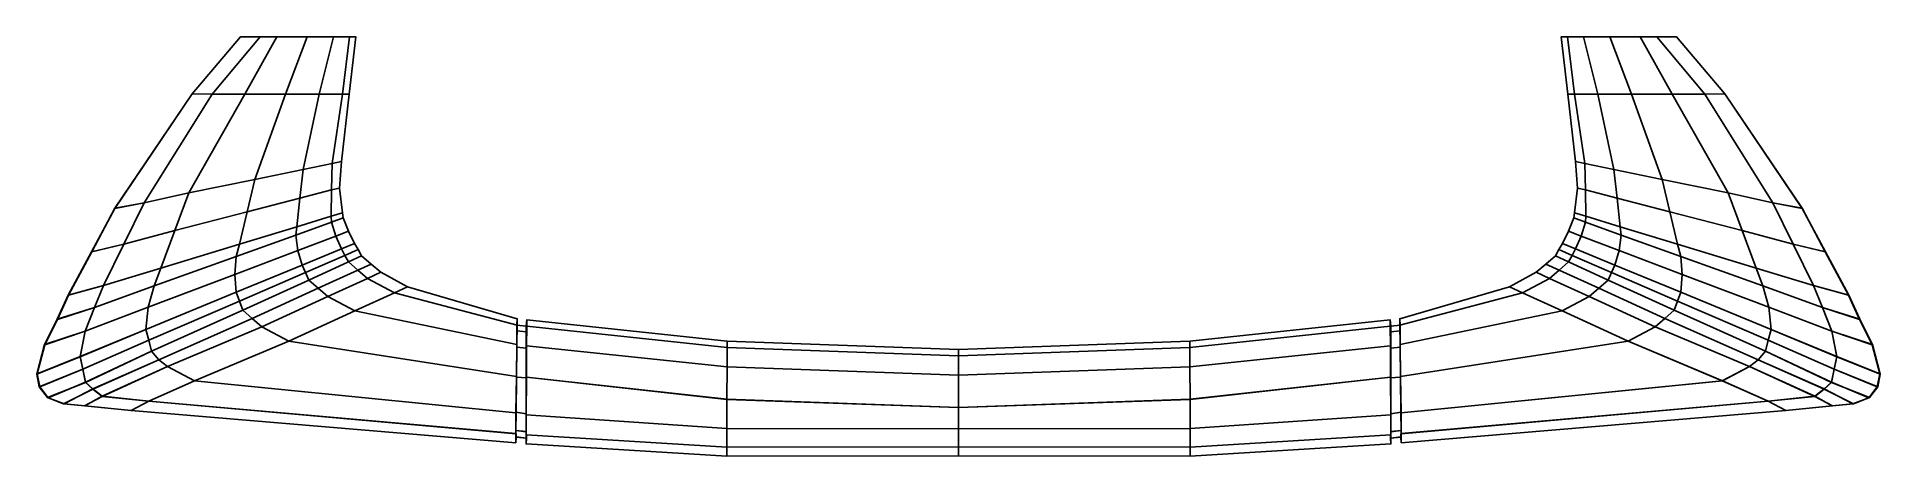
# Model space of a CAD drawing. Header units: millimetres. Extents: x -64 to 64, y -29 to 0.
import ezdxf

# ---------------------------------------------------------------- set-up
doc = ezdxf.new("R2010")
doc.units = ezdxf.units.MM
doc.header["$MEASUREMENT"] = 0
doc.layers.add('METAL', color=208, linetype='Continuous')

msp = doc.modelspace()

# ---------------------------------------------------------------- meshes
at = {"layer": 'METAL'}
mesh = msp.add_polyface(dxfattribs=at)
corners = [(-49.44, 0, -0.88), (-49.44, 0, 1.25), (-48.08, 0, 4.15), (-46.94, 0, 4.63), (-41.92, 0, 2.7), (-41.47, 0, 0.19), (-44.84, 0, -4.25), (-48.08, 0, -3.76), (-46.94, 0, -4.25), (-46.94, 0, -4.25), (-44.84, 0, -4.25), (-46.33, -3.95, -4.25), (-49.14, -3.95, -4.25), (-44.84, 0, 4.63), (-46.94, 0, 4.63), (-49.14, -3.95, 4.63), (-46.33, -3.95, 4.63), (-44, -3.95, -3.76), (-43.02, 0, -3.76), (-51.4, -3.95, -3.76), (-51.4, -3.95, 4.15), (-52.78, -3.92, -0.81), (-44, -3.95, 4.15), (-43.02, 0, 4.15), (-52.77, -3.93, 1.22), (-48.44, -9.83, -4.08), (-53.01, -10.76, -4.08), (-53.01, -10.76, 4.46), (-48.44, -9.83, 4.46), (-56.09, -11.44, -3.61), (-58.11, -11.81, -0.77), (-58.12, -11.83, 1.15), (-45.12, -9.15, 3.99), (-45.12, -9.15, -3.61), (-56.09, -11.44, 3.99), (-48.98, -12.06, -3.81), (-53.98, -13.35, -3.81), (-53.98, -13.35, 4.2), (-48.98, -12.06, 4.2), (-57.49, -14.29, -3.38), (-59.71, -14.82, -0.71), (-59.73, -14.83, 1.07), (-45.34, -11.12, 3.76), (-45.34, -11.12, -3.38), (-43.12, -8.74, -2.21), (-43.15, -10.55, -2.07), (-57.49, -14.29, 3.76), (-43.15, -10.55, 2.45), (-43.12, -8.74, 2.6), (-54.94, -15.95, -3.55), (-49.51, -14.29, -3.55), (-49.75, -15.15, -3.37), (-55.4, -17.18, -3.37), (-49.51, -14.29, 3.93), (-54.94, -15.95, 3.93), (-55.4, -17.18, 3.83), (-49.75, -15.15, 3.83), (-45.56, -13.09, 3.52), (-45.63, -13.67, 3.44), (-45.56, -13.09, -3.14), (-45.63, -13.67, -3.05), (-43.18, -12.37, -1.92), (-43.16, -12.78, -1.86), (-43.18, -12.37, 2.3), (-43.16, -12.78, 2.24), (-49.83, -16.38, -3.05), (-55.82, -18.65, -3.05), (-55.82, -18.65, 3.43), (-49.83, -16.38, 3.43), (-45.47, -14.73, 3.08), (-45.47, -14.73, -2.7), (-42.85, -13.74, -1.64), (-42.85, -13.74, 2.02), (-49.73, -17.61, 3), (-45.19, -15.74, 2.7), (-45.19, -15.74, -2.31), (-49.73, -17.61, -2.62), (-49.51, -18.24, 2.86), (-44.96, -16.26, 2.57), (-44.96, -16.26, -2.19), (-49.51, -18.24, -2.48), (-58.89, -17.15, -3.14), (-61.32, -17.82, -0.61), (-61.34, -17.81, 0.97), (-58.89, -17.15, 3.52)]
mesh.append_faces([[corners[k] for k in face] for face in [(0, 1, 2, 3), (3, 4, 5, 0), (0, 5, 6, 7), (8, 7, 6, 6), (9, 10, 11, 12), (13, 14, 15, 16), (17, 11, 10, 18), (7, 9, 12, 19), (20, 15, 14, 2), (0, 7, 19, 21), (16, 22, 23, 13), (24, 20, 2, 1), (0, 21, 24, 1), (12, 11, 25, 26), (16, 15, 27, 28), (19, 12, 26, 29), (24, 21, 30, 31), (22, 16, 28, 32), (21, 19, 29, 30), (11, 17, 33, 25), (15, 20, 34, 27), (20, 24, 31, 34), (26, 25, 35, 36), (27, 37, 38, 28), (29, 26, 36, 39), (31, 30, 40, 41), (28, 38, 42, 32), (30, 29, 39, 40), (25, 33, 43, 35), (33, 44, 45, 43), (34, 46, 37, 27), (31, 41, 46, 34), (32, 42, 47, 48), (49, 50, 51, 52), (53, 54, 55, 56), (57, 53, 56, 58), (50, 59, 60, 51), (59, 61, 62, 60), (63, 57, 58, 64), (52, 51, 65, 66), (56, 55, 67, 68), (58, 56, 68, 69), (51, 60, 70, 65), (60, 62, 71, 70), (64, 58, 69, 72), (69, 68, 73, 74), (65, 70, 75, 76), (74, 73, 77, 78), (75, 79, 80, 76), (50, 49, 36, 35), (37, 54, 53, 38), (49, 81, 39, 36), (82, 83, 41, 40), (38, 53, 57, 42), (81, 82, 40, 39), (59, 50, 35, 43), (61, 59, 43, 45), (46, 84, 54, 37), (41, 83, 84, 46), (42, 57, 63, 47)]])
mesh = msp.add_polyface(dxfattribs=at)
corners = [(-46.94, 0, 4.63), (-44.84, 0, 4.63), (-43.02, 0, 4.15), (-41.92, 0, 2.7), (-41.47, 0, 0.19), (-41.92, 0, -2.31), (-43.02, 0, -3.76), (-44.84, 0, -4.25), (-42.39, -3.95, 2.7), (-41.94, -3.95, 0.19), (-41.47, 0, 0.19), (-41.92, 0, 2.7), (-42.39, -3.95, -2.31), (-44, -3.95, -3.76), (-43.02, 0, -3.76), (-41.92, 0, -2.31), (-44, -3.95, 4.15), (-43.02, 0, 4.15), (-42.46, -8.6, 0.19), (-43.12, -8.74, -2.21), (-45.12, -9.15, -3.61), (-43.12, -8.74, 2.6), (-45.12, -9.15, 3.99), (-42.6, -10.43, 0.19), (-43.15, -10.55, -2.07), (-43.15, -10.55, 2.45), (-43.18, -12.37, -1.92), (-42.39, -12.13, 0.19), (-42.34, -12.48, 0.19), (-43.16, -12.78, -1.86), (-43.18, -12.37, 2.3), (-43.16, -12.78, 2.24), (-41.98, -13.41, 0.19), (-42.85, -13.74, -1.64), (-42.85, -13.74, 2.02), (-41.56, -14.24, 0.19), (-42.47, -14.62, -1.39), (-45.47, -14.73, -2.7), (-45.19, -15.74, -2.31), (-42.47, -14.62, 1.78), (-45.47, -14.73, 3.08), (-45.19, -15.74, 2.7), (-41.32, -14.67, 0.19), (-42.23, -15.07, -1.31), (-44.96, -16.26, -2.19), (-42.23, -15.07, 1.7), (-41.32, -14.67, 0.19), (-44.96, -16.26, 2.57), (-41.08, -15.1, 0.19), (-41.99, -15.52, -1.24), (-44.73, -16.77, -2.06), (-41.99, -15.52, 1.62), (-41.08, -15.1, 0.19), (-44.73, -16.77, 2.45), (-40.42, -15.67, 0.19), (-41.33, -16.09, -1.24), (-44.07, -17.34, -2.06), (-41.33, -16.09, 1.62), (-40.42, -15.67, 0.19), (-44.07, -17.34, 2.45), (-39.76, -16.24, 0.19), (-40.68, -16.66, -1.24), (-43.41, -17.91, -2.06), (-40.68, -16.66, 1.62), (-39.76, -16.24, 0.19), (-43.41, -17.91, 2.45), (-37.9, -17.23, 0.19), (-38.81, -17.65, -1.24), (-41.54, -18.9, -2.06), (-38.81, -17.65, 1.62), (-41.54, -18.9, 2.45), (-52.61, -23.73, -2.34), (-46.1, -20.99, -2.34), (-30.38, -23.43, -4.14), (-30.42, -25.94, -4.16), (-46.1, -20.99, 2.73), (-52.61, -23.73, 2.72), (-30.42, -25.94, 4.54), (-30.38, -23.43, 4.53), (-56.98, -25.78, -0.92), (-55.76, -25.12, -1.97), (-30.44, -27.37, -3.57), (-30.44, -28, -2.89), (-30.34, -19.89, -2.24), (-30.35, -21.22, -3.65), (-30.33, -19.44, 0.19), (-30.35, -21.22, 4.04), (-57, -25.78, 1.3), (-30.44, -28, 3.27), (-55.78, -25.13, 2.34), (-30.44, -27.36, 3.97), (-30.34, -19.89, 2.62), (-30.42, -25.94, 4.54), (-30.44, -27.36, 3.97), (-30.42, -27.14, 3.5), (-30.42, -25.88, 4), (-30.44, -28, 3.27), (-30.41, -27.59, 3.05), (-30.44, -28, -2.89), (-30.41, -27.6, -2.67), (-30.44, -27.37, -3.57), (-30.42, -27.15, -3.1), (-30.42, -25.94, -4.16), (-30.41, -25.88, -3.62)]
mesh.append_faces([[corners[k] for k in face] for face in [(0, 1, 2, 3), (4, 5, 6, 7), (8, 9, 10, 11), (12, 13, 14, 15), (9, 12, 15, 10), (16, 8, 11, 17), (12, 9, 18, 19), (13, 12, 19, 20), (9, 8, 21, 18), (8, 16, 22, 21), (18, 23, 24, 19), (21, 25, 23, 18), (26, 27, 28, 29), (27, 30, 31, 28), (29, 28, 32, 33), (28, 31, 34, 32), (33, 32, 35, 36), (37, 33, 36, 38), (32, 34, 39, 35), (34, 40, 41, 39), (35, 42, 43, 36), (36, 43, 44, 38), (35, 39, 45, 46), (39, 41, 47, 45), (42, 48, 49, 43), (43, 49, 50, 44), (51, 52, 46, 45), (53, 51, 45, 47), (48, 54, 55, 49), (49, 55, 56, 50), (52, 51, 57, 58), (51, 53, 59, 57), (54, 60, 61, 55), (55, 61, 62, 56), (63, 64, 58, 57), (65, 63, 57, 59), (27, 26, 24, 23), (25, 30, 27, 23), (61, 64, 66, 67), (62, 61, 67, 68), (64, 63, 69, 66), (63, 65, 70, 69), (71, 72, 73, 74), (75, 76, 77, 78), (79, 80, 81, 82), (68, 67, 83, 84), (80, 71, 74, 81), (67, 66, 85, 83), (70, 75, 78, 86), (87, 79, 82, 88), (72, 68, 84, 73), (76, 89, 90, 77), (89, 87, 88, 90), (66, 69, 91, 85), (69, 70, 86, 91), (92, 93, 94, 95), (93, 96, 97, 94), (96, 98, 99, 97), (98, 100, 101, 99), (100, 102, 103, 101)]])
mesh = msp.add_polyface(dxfattribs=at)
corners = [(43.29, 0, -3.76), (42.19, 0, -2.31), (41.74, 0, 0.19), (45.11, 0, -4.25), (43.29, 0, 4.15), (45.11, 0, 4.63), (47.21, 0, 4.63), (42.19, 0, 2.7), (42.66, -3.95, 2.7), (42.19, 0, 2.7), (41.74, 0, 0.19), (42.21, -3.95, 0.19), (42.66, -3.95, -2.31), (42.19, 0, -2.31), (43.29, 0, -3.76), (44.27, -3.95, -3.76), (44.27, -3.95, 4.15), (43.29, 0, 4.15), (43.39, -8.74, -2.21), (42.73, -8.6, 0.19), (45.39, -9.15, -3.61), (43.39, -8.74, 2.6), (45.39, -9.15, 3.99), (43.42, -10.55, -2.07), (42.87, -10.43, 0.19), (43.42, -10.55, 2.45), (43.45, -12.37, -1.92), (43.43, -12.78, -1.86), (42.61, -12.48, 0.19), (42.66, -12.13, 0.19), (43.43, -12.78, 2.24), (43.45, -12.37, 2.3), (43.12, -13.74, -1.64), (42.25, -13.41, 0.19), (43.12, -13.74, 2.02), (42.74, -14.62, -1.39), (41.83, -14.24, 0.19), (45.74, -14.73, -2.7), (45.46, -15.74, -2.31), (42.74, -14.62, 1.78), (45.46, -15.74, 2.7), (45.74, -14.73, 3.08), (42.5, -15.07, -1.31), (41.59, -14.67, 0.19), (45.23, -16.26, -2.19), (41.59, -14.67, 0.19), (42.5, -15.07, 1.7), (45.23, -16.26, 2.57), (42.26, -15.52, -1.24), (41.35, -15.1, 0.19), (45, -16.77, -2.06), (42.26, -15.52, 1.62), (41.35, -15.1, 0.19), (45, -16.77, 2.45), (41.6, -16.09, -1.24), (40.69, -15.67, 0.19), (44.34, -17.34, -2.06), (40.69, -15.67, 0.19), (41.6, -16.09, 1.62), (44.34, -17.34, 2.45), (40.95, -16.66, -1.24), (40.03, -16.24, 0.19), (43.68, -17.91, -2.06), (40.95, -16.66, 1.62), (43.68, -17.91, 2.45), (39.08, -17.65, -1.24), (38.17, -17.23, 0.19), (41.81, -18.9, -2.06), (39.08, -17.65, 1.62), (41.81, -18.9, 2.45), (52.87, -23.73, -2.34), (30.69, -25.94, -4.16), (30.65, -23.43, -4.14), (46.37, -20.99, -2.34), (46.37, -20.99, 2.73), (30.65, -23.43, 4.53), (30.69, -25.94, 4.54), (52.88, -23.73, 2.72), (57.25, -25.78, -0.9), (30.71, -28, -2.89), (30.71, -27.37, -3.57), (56.03, -25.12, -1.97), (30.62, -21.22, -3.65), (30.61, -19.89, -2.24), (30.6, -19.44, 0.19), (30.62, -21.22, 4.04), (57.27, -25.78, 1.28), (30.71, -28, 3.27), (30.71, -27.36, 3.97), (56.05, -25.13, 2.34), (30.61, -19.89, 2.62), (30.69, -25.94, 4.54), (30.69, -25.88, 4), (30.69, -27.14, 3.5), (30.71, -27.36, 3.97), (30.68, -27.59, 3.05), (30.71, -28, 3.27), (30.68, -27.6, -2.67), (30.71, -28, -2.89), (30.69, -27.15, -3.1), (30.71, -27.37, -3.57), (30.68, -25.88, -3.62), (30.69, -25.94, -4.16)]
mesh.append_faces([[corners[k] for k in face] for face in [(0, 1, 2, 3), (4, 5, 6, 7), (8, 9, 10, 11), (12, 13, 14, 15), (11, 10, 13, 12), (16, 17, 9, 8), (12, 18, 19, 11), (15, 20, 18, 12), (11, 19, 21, 8), (8, 21, 22, 16), (19, 18, 23, 24), (21, 19, 24, 25), (26, 27, 28, 29), (29, 28, 30, 31), (27, 32, 33, 28), (28, 33, 34, 30), (32, 35, 36, 33), (37, 38, 35, 32), (33, 36, 39, 34), (34, 39, 40, 41), (36, 35, 42, 43), (35, 38, 44, 42), (36, 45, 46, 39), (39, 46, 47, 40), (43, 42, 48, 49), (42, 44, 50, 48), (51, 46, 45, 52), (53, 47, 46, 51), (49, 48, 54, 55), (48, 50, 56, 54), (52, 57, 58, 51), (51, 58, 59, 53), (55, 54, 60, 61), (54, 56, 62, 60), (63, 58, 57, 61), (64, 59, 58, 63), (29, 24, 23, 26), (25, 24, 29, 31), (60, 65, 66, 61), (62, 67, 65, 60), (61, 66, 68, 63), (63, 68, 69, 64), (70, 71, 72, 73), (74, 75, 76, 77), (78, 79, 80, 81), (67, 82, 83, 65), (71, 70, 81, 80), (84, 66, 65, 83), (75, 74, 69, 85), (79, 78, 86, 87), (82, 67, 73, 72), (88, 89, 77, 76), (87, 86, 89, 88), (90, 68, 66, 84), (85, 69, 68, 90), (91, 92, 93, 94), (94, 93, 95, 96), (96, 95, 97, 98), (98, 97, 99, 100), (100, 99, 101, 102)]])
mesh = msp.add_polyface(dxfattribs=at)
corners = [(41.74, 0, 0.19), (42.19, 0, 2.7), (47.21, 0, 4.63), (49.71, 0, -0.88), (48.35, 0, 4.15), (49.71, 0, 1.25), (45.11, 0, -4.25), (48.35, 0, -3.76), (47.21, 0, -4.25), (47.21, 0, -4.25), (49.41, -3.95, -4.25), (46.6, -3.95, -4.25), (45.11, 0, -4.25), (45.11, 0, 4.63), (46.6, -3.95, 4.63), (49.41, -3.95, 4.63), (47.21, 0, 4.63), (44.27, -3.95, -3.76), (43.29, 0, -3.76), (51.67, -3.95, -3.76), (51.67, -3.95, 4.15), (53.05, -3.92, -0.81), (43.29, 0, 4.15), (44.27, -3.95, 4.15), (53.04, -3.93, 1.22), (53.28, -10.76, -4.08), (48.71, -9.83, -4.08), (48.71, -9.83, 4.46), (53.28, -10.76, 4.46), (56.36, -11.44, -3.61), (58.39, -11.83, 1.15), (58.38, -11.81, -0.77), (45.39, -9.15, 3.99), (45.39, -9.15, -3.61), (56.36, -11.44, 3.99), (54.25, -13.35, -3.81), (49.25, -12.06, -3.81), (49.25, -12.06, 4.2), (54.25, -13.35, 4.2), (57.76, -14.29, -3.38), (60, -14.83, 1.07), (59.98, -14.82, -0.71), (45.61, -11.12, 3.76), (45.61, -11.12, -3.38), (43.42, -10.55, -2.07), (43.39, -8.74, -2.21), (57.76, -14.29, 3.76), (43.39, -8.74, 2.6), (43.42, -10.55, 2.45), (55.21, -15.95, -3.55), (55.67, -17.18, -3.37), (50.02, -15.15, -3.37), (49.78, -14.29, -3.55), (49.78, -14.29, 3.93), (50.02, -15.15, 3.83), (55.67, -17.18, 3.83), (55.21, -15.95, 3.93), (45.82, -13.09, 3.52), (45.9, -13.67, 3.44), (45.9, -13.67, -3.05), (45.82, -13.09, -3.14), (43.43, -12.78, -1.86), (43.45, -12.37, -1.92), (43.45, -12.37, 2.3), (43.43, -12.78, 2.24), (56.09, -18.65, -3.05), (50.1, -16.38, -3.05), (50.1, -16.38, 3.43), (56.09, -18.65, 3.43), (45.74, -14.73, 3.08), (45.74, -14.73, -2.7), (43.12, -13.74, -1.64), (43.12, -13.74, 2.02), (45.46, -15.74, 2.7), (50, -17.61, 3), (50, -17.61, -2.62), (45.46, -15.74, -2.31), (45.23, -16.26, 2.57), (49.78, -18.24, 2.86), (49.78, -18.24, -2.48), (45.23, -16.26, -2.19), (59.16, -17.15, -3.14), (61.59, -17.82, -0.61), (61.61, -17.81, 0.97), (59.16, -17.15, 3.52)]
mesh.append_faces([[corners[k] for k in face] for face in [(0, 1, 2, 3), (4, 5, 3, 2), (6, 0, 3, 7), (8, 6, 7, 7), (9, 10, 11, 12), (13, 14, 15, 16), (17, 18, 12, 11), (7, 19, 10, 9), (20, 4, 16, 15), (3, 21, 19, 7), (14, 13, 22, 23), (24, 5, 4, 20), (3, 5, 24, 21), (10, 25, 26, 11), (14, 27, 28, 15), (19, 29, 25, 10), (24, 30, 31, 21), (23, 32, 27, 14), (21, 31, 29, 19), (11, 26, 33, 17), (15, 28, 34, 20), (20, 34, 30, 24), (25, 35, 36, 26), (28, 27, 37, 38), (29, 39, 35, 25), (30, 40, 41, 31), (27, 32, 42, 37), (31, 41, 39, 29), (26, 36, 43, 33), (33, 43, 44, 45), (34, 28, 38, 46), (30, 34, 46, 40), (32, 47, 48, 42), (49, 50, 51, 52), (53, 54, 55, 56), (57, 58, 54, 53), (52, 51, 59, 60), (60, 59, 61, 62), (63, 64, 58, 57), (50, 65, 66, 51), (54, 67, 68, 55), (58, 69, 67, 54), (51, 66, 70, 59), (59, 70, 71, 61), (64, 72, 69, 58), (69, 73, 74, 67), (66, 75, 76, 70), (73, 77, 78, 74), (76, 75, 79, 80), (52, 36, 35, 49), (38, 37, 53, 56), (49, 35, 39, 81), (82, 41, 40, 83), (37, 42, 57, 53), (81, 39, 41, 82), (60, 43, 36, 52), (62, 44, 43, 60), (46, 38, 56, 84), (40, 46, 84, 83), (42, 48, 63, 57)]])
mesh = msp.add_polyface(dxfattribs=at)
corners = [(-58.89, -17.15, -3.14), (-54.94, -15.95, -3.55), (-55.4, -17.18, -3.37), (-59.52, -18.66, -3.05), (-61.34, -17.81, 0.97), (-61.32, -17.82, -0.61), (-62.07, -19.5, -0.57), (-62.1, -19.48, 0.92), (-54.94, -15.95, 3.93), (-58.89, -17.15, 3.52), (-59.52, -18.66, 3.44), (-55.4, -17.18, 3.83), (-55.82, -18.65, -3.05), (-60.17, -20.3, -2.7), (-62.94, -21.24, -0.41), (-62.97, -21.22, 0.77), (-60.17, -20.3, 3.08), (-55.82, -18.65, 3.43), (-49.83, -16.38, -3.05), (-49.73, -17.61, -2.62), (-55.97, -20.18, -2.62), (-49.83, -16.38, 3.43), (-55.97, -20.18, 3), (-49.73, -17.61, 3), (-60.51, -22.05, -2.31), (-63.47, -23.25, -0.24), (-63.5, -23.26, 0.61), (-60.51, -22.06, 2.69), (-49.51, -18.24, -2.48), (-55.78, -20.93, -2.48), (-55.78, -20.93, 2.86), (-49.51, -18.24, 2.86), (-60.33, -22.92, -2.18), (-63.3, -24.14, -0.21), (-63.33, -24.13, 0.59), (-60.33, -22.93, 2.56), (-49.29, -18.86, -2.34), (-55.58, -21.67, -2.34), (-55.58, -21.67, 2.73), (-49.29, -18.86, 2.73), (-60.14, -23.82, -2.01), (-62.71, -24.9, -0.23), (-62.76, -24.88, 0.61), (-44.73, -16.77, 2.45), (-44.96, -16.26, 2.57), (-44.96, -16.26, -2.19), (-44.73, -16.77, -2.06), (-60.15, -23.84, 2.37), (-48.63, -19.43, -2.34), (-55.08, -22.27, -2.34), (-55.08, -22.27, 2.73), (-48.63, -19.43, 2.73), (-59.63, -24.27, -1.98), (-61.62, -25.3, -0.4), (-61.65, -25.3, 0.78), (-44.07, -17.34, 2.45), (-44.07, -17.34, -2.06), (-59.64, -24.29, 2.34), (-47.97, -20, -2.34), (-54.47, -22.73, -2.34), (-54.47, -22.73, 2.72), (-47.97, -20, 2.73), (-58.98, -24.79, -1.95), (-60.19, -25.45, -0.63), (-60.21, -25.45, 1.01), (-43.41, -17.91, 2.45), (-43.41, -17.91, -2.06), (-58.99, -24.81, 2.31), (-46.1, -20.99, -2.34), (-52.61, -23.73, -2.34), (-52.61, -23.73, 2.72), (-46.1, -20.99, 2.73), (-55.76, -25.12, -1.97), (-56.98, -25.78, -0.92), (-57, -25.78, 1.3), (-41.54, -18.9, 2.45), (-41.54, -18.9, -2.06), (-55.78, -25.13, 2.34)]
mesh.append_faces([[corners[k] for k in face] for face in [(0, 1, 2, 3), (4, 5, 6, 7), (5, 0, 3, 6), (8, 9, 10, 11), (9, 4, 7, 10), (3, 2, 12, 13), (7, 6, 14, 15), (6, 3, 13, 14), (11, 10, 16, 17), (10, 7, 15, 16), (12, 18, 19, 20), (21, 17, 22, 23), (13, 12, 20, 24), (15, 14, 25, 26), (14, 13, 24, 25), (17, 16, 27, 22), (16, 15, 26, 27), (19, 28, 29, 20), (23, 22, 30, 31), (20, 29, 32, 24), (26, 25, 33, 34), (25, 24, 32, 33), (27, 35, 30, 22), (26, 34, 35, 27), (28, 36, 37, 29), (38, 39, 31, 30), (37, 40, 32, 29), (41, 42, 34, 33), (39, 43, 44, 31), (40, 41, 33, 32), (45, 46, 36, 28), (35, 47, 38, 30), (34, 42, 47, 35), (36, 48, 49, 37), (39, 38, 50, 51), (37, 49, 52, 40), (41, 53, 54, 42), (43, 39, 51, 55), (40, 52, 53, 41), (46, 56, 48, 36), (38, 47, 57, 50), (47, 42, 54, 57), (48, 58, 59, 49), (60, 61, 51, 50), (49, 59, 62, 52), (53, 63, 64, 54), (61, 65, 55, 51), (52, 62, 63, 53), (56, 66, 58, 48), (67, 60, 50, 57), (64, 67, 57, 54), (59, 58, 68, 69), (61, 60, 70, 71), (62, 59, 69, 72), (64, 63, 73, 74), (65, 61, 71, 75), (63, 62, 72, 73), (58, 66, 76, 68), (60, 67, 77, 70), (67, 64, 74, 77)]])
mesh = msp.add_polyface(dxfattribs=at)
corners = [(59.16, -17.15, -3.14), (59.79, -18.66, -3.05), (55.67, -17.18, -3.37), (55.21, -15.95, -3.55), (61.61, -17.81, 0.97), (62.37, -19.48, 0.92), (62.34, -19.5, -0.57), (61.59, -17.82, -0.61), (55.21, -15.95, 3.93), (55.67, -17.18, 3.83), (59.79, -18.66, 3.44), (59.16, -17.15, 3.52), (60.44, -20.3, -2.7), (56.09, -18.65, -3.05), (63.24, -21.22, 0.77), (63.21, -21.24, -0.41), (56.09, -18.65, 3.43), (60.44, -20.3, 3.08), (56.24, -20.18, -2.62), (50, -17.61, -2.62), (50.1, -16.38, -3.05), (50.1, -16.38, 3.43), (50, -17.61, 3), (56.24, -20.18, 3), (60.78, -22.05, -2.31), (63.77, -23.26, 0.61), (63.74, -23.25, -0.24), (60.78, -22.06, 2.69), (56.05, -20.93, -2.48), (49.78, -18.24, -2.48), (49.78, -18.24, 2.86), (56.05, -20.93, 2.86), (60.6, -22.92, -2.18), (63.6, -24.13, 0.59), (63.57, -24.14, -0.21), (60.6, -22.93, 2.56), (55.85, -21.67, -2.34), (49.56, -18.86, -2.34), (55.85, -21.67, 2.73), (49.56, -18.86, 2.73), (60.41, -23.82, -2.01), (62.98, -24.9, -0.23), (63.03, -24.88, 0.61), (45.23, -16.26, 2.57), (45, -16.77, 2.45), (45.23, -16.26, -2.19), (45, -16.77, -2.06), (60.42, -23.84, 2.37), (55.35, -22.27, -2.34), (48.9, -19.43, -2.34), (48.9, -19.43, 2.73), (55.35, -22.27, 2.73), (59.9, -24.27, -1.98), (61.92, -25.3, 0.78), (61.89, -25.3, -0.4), (44.34, -17.34, 2.45), (44.34, -17.34, -2.06), (59.91, -24.29, 2.34), (54.74, -22.73, -2.34), (48.24, -20, -2.34), (54.74, -22.73, 2.72), (48.24, -20, 2.73), (59.25, -24.79, -1.95), (60.48, -25.45, 0.99), (60.46, -25.45, -0.61), (43.68, -17.91, 2.45), (43.68, -17.91, -2.06), (59.26, -24.81, 2.31), (52.87, -23.73, -2.34), (46.37, -20.99, -2.34), (46.37, -20.99, 2.73), (52.88, -23.73, 2.72), (56.03, -25.12, -1.97), (57.27, -25.78, 1.28), (57.25, -25.78, -0.9), (41.81, -18.9, 2.45), (41.81, -18.9, -2.06), (56.05, -25.13, 2.34)]
mesh.append_faces([[corners[k] for k in face] for face in [(0, 1, 2, 3), (4, 5, 6, 7), (7, 6, 1, 0), (8, 9, 10, 11), (11, 10, 5, 4), (1, 12, 13, 2), (5, 14, 15, 6), (6, 15, 12, 1), (9, 16, 17, 10), (10, 17, 14, 5), (13, 18, 19, 20), (21, 22, 23, 16), (12, 24, 18, 13), (14, 25, 26, 15), (15, 26, 24, 12), (16, 23, 27, 17), (17, 27, 25, 14), (19, 18, 28, 29), (22, 30, 31, 23), (18, 24, 32, 28), (25, 33, 34, 26), (26, 34, 32, 24), (27, 23, 31, 35), (25, 27, 35, 33), (29, 28, 36, 37), (38, 31, 30, 39), (36, 28, 32, 40), (41, 34, 33, 42), (39, 30, 43, 44), (40, 32, 34, 41), (45, 29, 37, 46), (35, 31, 38, 47), (33, 35, 47, 42), (37, 36, 48, 49), (39, 50, 51, 38), (36, 40, 52, 48), (41, 42, 53, 54), (44, 55, 50, 39), (40, 41, 54, 52), (46, 37, 49, 56), (38, 51, 57, 47), (47, 57, 53, 42), (49, 48, 58, 59), (60, 51, 50, 61), (48, 52, 62, 58), (54, 53, 63, 64), (61, 50, 55, 65), (52, 54, 64, 62), (56, 49, 59, 66), (67, 57, 51, 60), (63, 53, 57, 67), (58, 68, 69, 59), (61, 70, 71, 60), (62, 72, 68, 58), (63, 73, 74, 64), (65, 75, 70, 61), (64, 74, 72, 62), (59, 69, 76, 66), (60, 71, 77, 67), (67, 77, 73, 63)]])
mesh = msp.add_polyface(dxfattribs=at)
corners = [(-29.71, -26.07, -4.15), (-15.85, -27.02, -5.38), (-15.85, -28.29, -4.69), (-29.72, -27.45, -3.58), (-29.68, -19.96, -2.22), (-29.68, -19.52, 0.19), (-15.84, -20.98, 0.19), (-15.84, -21.43, -2.88), (-29.69, -21.3, 4.01), (-29.7, -23.47, 4.5), (-15.85, -25, 5.71), (-15.84, -22.76, 5.07), (-29.72, -28.08, 3.36), (-29.72, -28.08, -2.99), (-15.85, -28.92, -3.96), (-15.85, -28.91, 4.34), (-29.69, -21.3, -3.63), (-15.84, -22.76, -4.69), (-15.85, -25.01, -5.33), (-29.7, -23.47, -4.12), (-29.71, -26.07, 4.52), (-29.72, -27.44, 3.97), (-15.85, -28.29, 5.09), (-15.85, -27.02, 5.77), (-29.68, -19.96, 2.6), (-15.84, -21.43, 3.26), (-30.39, -23.47, -3.6), (-29.7, -23.51, -3.58), (-29.71, -25.99, -3.61), (-30.41, -25.88, -3.62), (-29.71, -25.99, 3.98), (-29.71, -23.51, 3.95), (-30.39, -23.47, 3.98), (-30.42, -25.88, 4), (-30.42, -27.15, -3.1), (-29.71, -27.24, -3.1), (-29.69, -27.68, -2.74), (-30.41, -27.6, -2.67), (-30.36, -20.27, -1.96), (-29.71, -20.34, -1.94), (-29.71, -21.48, -3.14), (-30.37, -21.41, -3.17), (-30.36, -19.89, 0.19), (-29.71, -19.96, 0.19), (-30.37, -21.41, 3.55), (-29.71, -21.48, 3.51), (-30.41, -27.59, 3.05), (-29.69, -27.68, 3.12), (-30.42, -27.14, 3.5), (-29.71, -27.23, 3.49), (-30.37, -20.27, 2.34), (-29.71, -20.34, 2.32), (-30.42, -25.94, -4.16), (-30.38, -23.43, -4.14), (-30.39, -23.47, -3.6), (-30.41, -25.88, -3.62), (-30.35, -21.22, -3.65), (-30.37, -21.41, -3.17), (-30.34, -19.89, -2.24), (-30.36, -20.27, -1.96), (-30.33, -19.44, 0.19), (-30.36, -19.89, 0.19), (-30.34, -19.89, 2.62), (-30.37, -20.27, 2.34), (-30.35, -21.22, 4.04), (-30.37, -21.41, 3.55), (-30.38, -23.43, 4.53), (-30.39, -23.47, 3.98), (-30.42, -25.94, 4.54), (-30.42, -25.88, 4), (-29.71, -26.07, -4.15), (-29.72, -27.45, -3.58), (-29.71, -27.24, -3.1), (-29.71, -25.99, -3.61), (-29.72, -28.08, -2.99), (-29.69, -27.68, -2.74), (-29.72, -28.08, 3.36), (-29.69, -27.68, 3.12), (-29.72, -27.44, 3.97), (-29.71, -27.23, 3.49), (-29.71, -26.07, 4.52), (-29.71, -25.99, 3.98), (-29.7, -23.47, 4.5), (-29.71, -23.51, 3.95), (-29.69, -21.3, 4.01), (-29.71, -21.48, 3.51), (-29.68, -19.96, 2.6), (-29.71, -20.34, 2.32), (-29.68, -19.52, 0.19), (-29.71, -19.96, 0.19), (-29.68, -19.96, -2.22), (-29.71, -20.34, -1.94), (-29.69, -21.3, -3.63), (-29.71, -21.48, -3.14), (-29.7, -23.47, -4.12), (-29.7, -23.51, -3.58), (0.13, -25.57, -5.94), (0.13, -27.03, -6), (0.13, -27.03, 6.38), (0.13, -25.57, 6.32), (0.13, -28.28, -5.24), (0.13, -28.9, -4.66), (0.13, -22, -3.22), (0.13, -23.34, -5.22), (0.13, -21.56, 0.19), (0.13, -23.34, 5.6), (0.13, -28.9, 5.04), (0.13, -28.27, 5.64), (0.13, -22, 3.6)]
mesh.append_faces([[corners[k] for k in face] for face in [(0, 1, 2, 3), (4, 5, 6, 7), (8, 9, 10, 11), (12, 13, 14, 15), (16, 17, 18, 19), (20, 21, 22, 23), (12, 15, 22, 21), (5, 24, 25, 6), (8, 11, 25, 24), (26, 27, 28, 29), (30, 31, 32, 33), (34, 35, 36, 37), (38, 39, 40, 41), (35, 34, 29, 28), (39, 38, 42, 43), (44, 32, 31, 45), (46, 37, 36, 47), (27, 26, 41, 40), (33, 48, 49, 30), (48, 46, 47, 49), (42, 50, 51, 43), (50, 44, 45, 51), (18, 1, 0, 19), (23, 10, 9, 20), (3, 2, 14, 13), (4, 7, 17, 16), (52, 53, 54, 55), (53, 56, 57, 54), (56, 58, 59, 57), (58, 60, 61, 59), (60, 62, 63, 61), (62, 64, 65, 63), (64, 66, 67, 65), (66, 68, 69, 67), (70, 71, 72, 73), (71, 74, 75, 72), (74, 76, 77, 75), (76, 78, 79, 77), (78, 80, 81, 79), (80, 82, 83, 81), (82, 84, 85, 83), (84, 86, 87, 85), (86, 88, 89, 87), (88, 90, 91, 89), (90, 92, 93, 91), (92, 94, 95, 93), (94, 70, 73, 95), (1, 18, 96, 97), (10, 23, 98, 99), (14, 2, 100, 101), (17, 7, 102, 103), (2, 1, 97, 100), (7, 6, 104, 102), (105, 11, 10, 99), (15, 14, 101, 106), (18, 17, 103, 96), (23, 22, 107, 98), (22, 15, 106, 107), (6, 25, 108, 104), (25, 11, 105, 108)]])
mesh = msp.add_polyface(dxfattribs=at)
corners = [(29.98, -26.07, -4.15), (29.99, -27.45, -3.58), (16.12, -28.29, -4.69), (16.12, -27.02, -5.38), (29.95, -19.96, -2.22), (16.11, -21.43, -2.88), (16.11, -20.98, 0.19), (29.95, -19.52, 0.19), (29.96, -21.3, 4.01), (16.11, -22.76, 5.07), (16.12, -25, 5.71), (29.97, -23.47, 4.5), (29.99, -28.08, 3.36), (16.12, -28.91, 4.34), (16.12, -28.92, -3.96), (29.99, -28.08, -2.99), (29.96, -21.3, -3.63), (29.97, -23.47, -4.12), (16.12, -25.01, -5.33), (16.11, -22.76, -4.69), (29.98, -26.07, 4.52), (16.12, -27.02, 5.77), (16.12, -28.29, 5.09), (29.99, -27.44, 3.97), (16.11, -21.43, 3.26), (29.95, -19.96, 2.6), (30.66, -23.47, -3.6), (30.68, -25.88, -3.62), (29.98, -25.99, -3.61), (29.97, -23.51, -3.58), (29.98, -25.99, 3.98), (30.69, -25.88, 4), (30.66, -23.47, 3.98), (29.98, -23.51, 3.95), (30.69, -27.15, -3.1), (30.68, -27.6, -2.67), (29.96, -27.68, -2.74), (29.98, -27.24, -3.1), (30.63, -20.27, -1.96), (30.64, -21.41, -3.17), (29.98, -21.48, -3.14), (29.98, -20.34, -1.94), (29.98, -19.96, 0.19), (30.63, -19.89, 0.19), (30.64, -21.41, 3.55), (29.98, -21.48, 3.51), (30.68, -27.59, 3.05), (29.96, -27.68, 3.12), (29.98, -27.23, 3.49), (30.69, -27.14, 3.5), (29.98, -20.34, 2.32), (30.64, -20.27, 2.34), (30.69, -25.94, -4.16), (30.68, -25.88, -3.62), (30.66, -23.47, -3.6), (30.65, -23.43, -4.14), (30.64, -21.41, -3.17), (30.62, -21.22, -3.65), (30.63, -20.27, -1.96), (30.61, -19.89, -2.24), (30.63, -19.89, 0.19), (30.6, -19.44, 0.19), (30.64, -20.27, 2.34), (30.61, -19.89, 2.62), (30.64, -21.41, 3.55), (30.62, -21.22, 4.04), (30.66, -23.47, 3.98), (30.65, -23.43, 4.53), (30.69, -25.88, 4), (30.69, -25.94, 4.54), (29.98, -26.07, -4.15), (29.98, -25.99, -3.61), (29.98, -27.24, -3.1), (29.99, -27.45, -3.58), (29.96, -27.68, -2.74), (29.99, -28.08, -2.99), (29.96, -27.68, 3.12), (29.99, -28.08, 3.36), (29.98, -27.23, 3.49), (29.99, -27.44, 3.97), (29.98, -25.99, 3.98), (29.98, -26.07, 4.52), (29.98, -23.51, 3.95), (29.97, -23.47, 4.5), (29.98, -21.48, 3.51), (29.96, -21.3, 4.01), (29.98, -20.34, 2.32), (29.95, -19.96, 2.6), (29.98, -19.96, 0.19), (29.95, -19.52, 0.19), (29.98, -20.34, -1.94), (29.95, -19.96, -2.22), (29.98, -21.48, -3.14), (29.96, -21.3, -3.63), (29.97, -23.51, -3.58), (29.97, -23.47, -4.12), (0.13, -27.03, -6), (0.13, -25.57, -5.94), (0.13, -25.57, 6.32), (0.13, -27.03, 6.38), (0.13, -28.9, -4.66), (0.13, -28.28, -5.24), (0.13, -23.34, -5.22), (0.13, -22, -3.22), (0.13, -21.56, 0.19), (0.13, -23.34, 5.6), (0.13, -28.9, 5.04), (0.13, -28.27, 5.64), (0.13, -22, 3.6)]
mesh.append_faces([[corners[k] for k in face] for face in [(0, 1, 2, 3), (4, 5, 6, 7), (8, 9, 10, 11), (12, 13, 14, 15), (16, 17, 18, 19), (20, 21, 22, 23), (12, 23, 22, 13), (7, 6, 24, 25), (8, 25, 24, 9), (26, 27, 28, 29), (30, 31, 32, 33), (34, 35, 36, 37), (38, 39, 40, 41), (37, 28, 27, 34), (41, 42, 43, 38), (44, 45, 33, 32), (46, 47, 36, 35), (29, 40, 39, 26), (31, 30, 48, 49), (49, 48, 47, 46), (43, 42, 50, 51), (51, 50, 45, 44), (18, 17, 0, 3), (21, 20, 11, 10), (1, 15, 14, 2), (4, 16, 19, 5), (52, 53, 54, 55), (55, 54, 56, 57), (57, 56, 58, 59), (59, 58, 60, 61), (61, 60, 62, 63), (63, 62, 64, 65), (65, 64, 66, 67), (67, 66, 68, 69), (70, 71, 72, 73), (73, 72, 74, 75), (75, 74, 76, 77), (77, 76, 78, 79), (79, 78, 80, 81), (81, 80, 82, 83), (83, 82, 84, 85), (85, 84, 86, 87), (87, 86, 88, 89), (89, 88, 90, 91), (91, 90, 92, 93), (93, 92, 94, 95), (95, 94, 71, 70), (3, 96, 97, 18), (10, 98, 99, 21), (14, 100, 101, 2), (19, 102, 103, 5), (2, 101, 96, 3), (5, 103, 104, 6), (105, 98, 10, 9), (13, 106, 100, 14), (18, 97, 102, 19), (21, 99, 107, 22), (22, 107, 106, 13), (6, 104, 108, 24), (24, 108, 105, 9)]])

doc.saveas('drawing.dxf')
